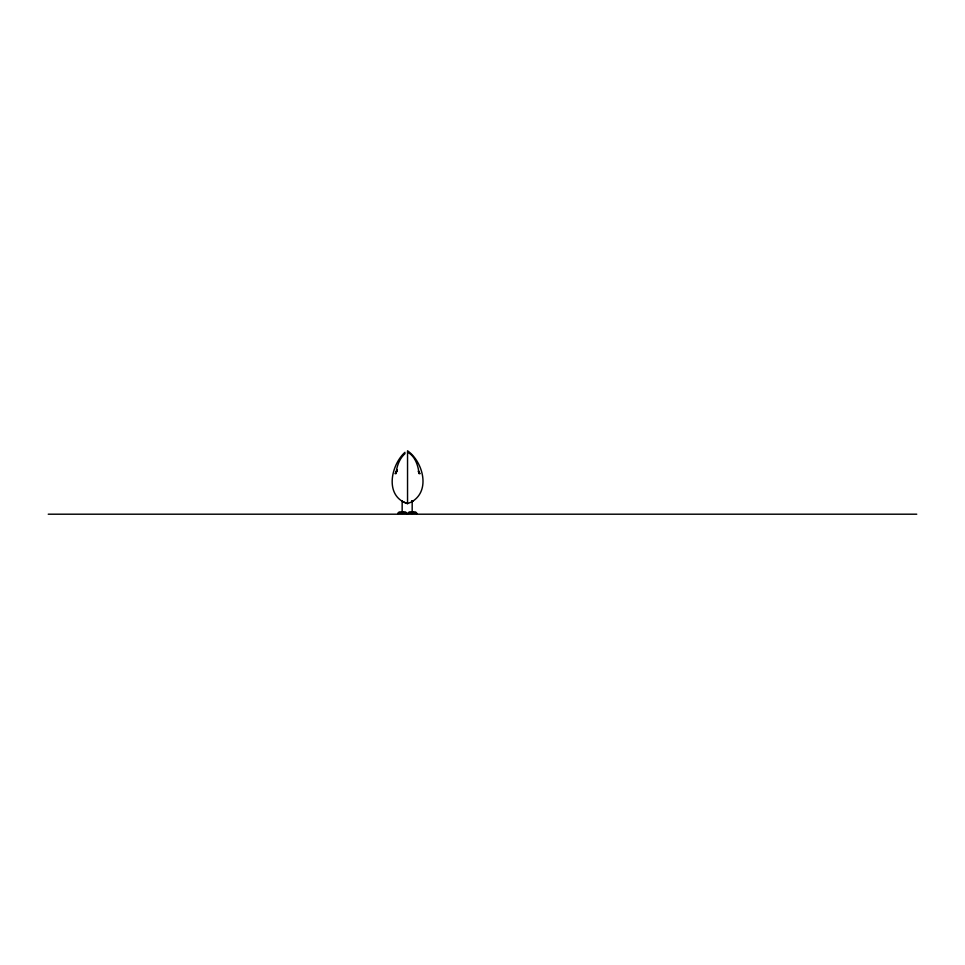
<?xml version="1.0" encoding="UTF-8"?>
<svg xmlns="http://www.w3.org/2000/svg" width="965" height="965" viewBox="0 0 965 965"><rect width="100%" height="100%" fill="white"/><g stroke="black" fill="none" stroke-linecap="round" stroke-linejoin="round"><path stroke-width="1.45" d="M411.959 511.981L411.826 513.416L412.296 511.776L415.613 511.981L416.977 513.416L413.237 512.873M397.315 470.136L395.155 473.755L397.146 470.003L396.024 473.658C396.712 466.276 399.426 458.604 405.059 453.574M404.974 452.308C390.753 465.214 384.311 496.3 407.544 503.621L411.862 501.824M411.669 501.716L412.984 500.702L412.176 501.004M412.827 501.149C430.728 489.544 422.465 461.222 407.544 450.8L407.544 503.621L403.237 501.824M412.176 501.149L412.984 500.702M411.512 511.776L409.148 511.981L407.785 513.416L412.538 512.668L412.538 511.776M48.25 514.2L916.75 514.2M402.2 512.668L406.953 513.416L405.59 511.981L403.225 511.776L399.124 511.981L397.773 513.416L402.514 512.668L402.514 511.776M407.544 452.187C415.24 456.156 418.147 465.613 419.075 473.658L418.328 471.222M418.508 471.342L419.944 473.755L418.617 471.258M412.176 500.702L412.176 513.416M402.272 511.776L401.802 513.163M402.164 500.702L402.152 513.416"/></g></svg>
